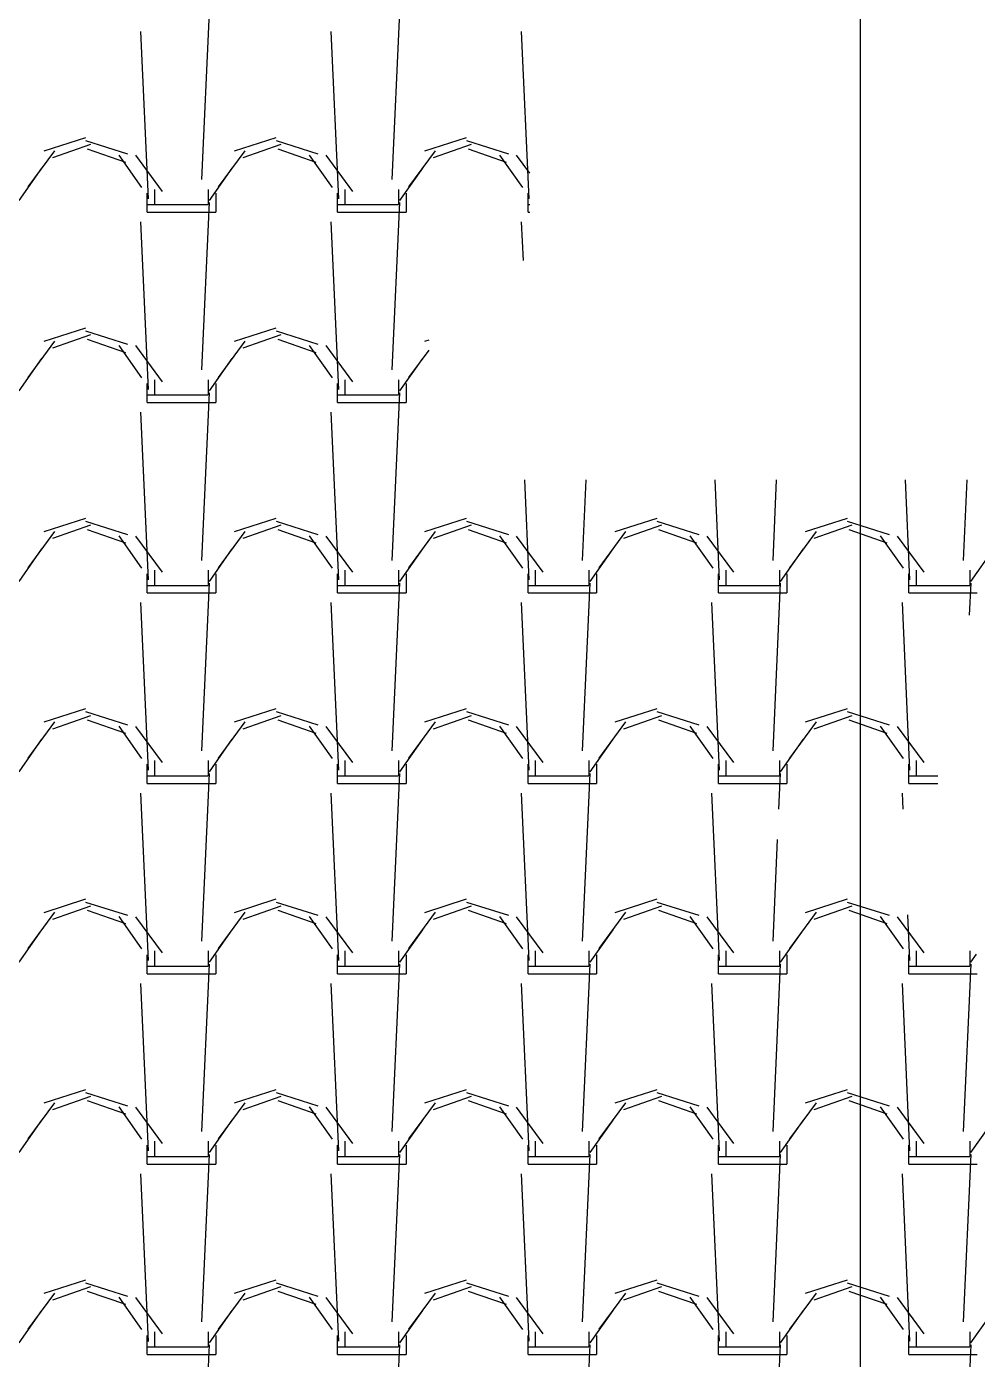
# Model space of a CAD drawing. Header units: millimetres. Extents: x 3923 to 4007, y 744 to 863.
# Drawn here: x 3932.597 to 3933.855, y 832.683 to 834.447 of the extents above; entities that cross this region are included whole.
import ezdxf

# ---------------------------------------------------------------- set-up
doc = ezdxf.new("R2010")
doc.units = ezdxf.units.MM
doc.layers.add('-HIDRO', color=8, linetype='Continuous')
doc.layers.add('AF', color=5, linetype='Continuous')

msp = doc.modelspace()

# ---------------------------------------------------------------- linework, layer by layer
at = {"layer": '-HIDRO', "linetype": 'Continuous'}
for p, q in [((3932.829, 834.2448), (3932.839, 834.4665)), ((3933.081, 834.2448), (3933.091, 834.4665)), ((3932.7583, 834.2191), (3932.7482, 834.4408)), ((3933.0103, 834.2191), (3933.0002, 834.4408)), ((3933.2623, 834.2191), (3933.2522, 834.4408)), ((3932.675, 834.3001), (3932.6196, 834.2824)), ((3932.6815, 834.2912), (3932.6311, 834.2735)), ((3932.7311, 834.2785), (3932.6756, 834.2961)), ((3932.927, 834.3001), (3932.8716, 834.2824)), ((3932.9335, 834.2912), (3932.8831, 834.2735)), ((3932.9831, 834.2785), (3932.9276, 834.2961)), ((3933.179, 834.3001), (3933.1236, 834.2824)), ((3933.1855, 834.2912), (3933.1351, 834.2735)), ((3933.2351, 834.2785), (3933.1796, 834.2961)), ((3932.6339, 834.2829), (3932.5987, 834.235)), ((3932.7282, 834.2676), (3932.6778, 834.2852)), ((3932.7497, 834.2345), (3932.7194, 834.2773)), ((3932.7769, 834.2291), (3932.7416, 834.277)), ((3932.8859, 834.2829), (3932.8507, 834.235)), ((3932.9802, 834.2676), (3932.9298, 834.2852)), ((3933.0017, 834.2345), (3932.9714, 834.2773)), ((3933.0289, 834.2291), (3932.9936, 834.277)), ((3933.1379, 834.2829), (3933.1026, 834.235)), ((3933.2322, 834.2676), (3933.1818, 834.2852)), ((3933.2537, 834.2345), (3933.2234, 834.2773)), ((3933.2631, 834.2532), (3933.2456, 834.277)), ((3932.6168, 834.2599), (3932.5866, 834.217)), ((3932.8688, 834.2599), (3932.8386, 834.217)), ((3933.1208, 834.2599), (3933.0906, 834.217)), ((3932.7567, 834.2016), (3932.7567, 834.2268)), ((3932.7668, 834.2117), (3932.7668, 834.2318)), ((3932.8374, 834.2318), (3932.8374, 834.2117)), ((3932.8474, 834.2268), (3932.8474, 834.2016)), ((3933.0087, 834.2016), (3933.0087, 834.2268)), ((3933.0188, 834.2117), (3933.0188, 834.2318)), ((3933.0894, 834.2318), (3933.0894, 834.2117)), ((3933.0994, 834.2268), (3933.0994, 834.2016)), ((3933.2607, 834.2016), (3933.2607, 834.2268)), ((3932.7567, 834.2117), (3932.7668, 834.2117)), ((3932.7668, 834.2117), (3932.8374, 834.2117)), ((3932.829, 833.9928), (3932.839, 834.2145)), ((3933.0087, 834.2117), (3933.0188, 834.2117)), ((3933.0188, 834.2117), (3933.0894, 834.2117)), ((3933.081, 833.9928), (3933.091, 834.2145)), ((3933.2607, 834.2117), (3933.2631, 834.2117)), ((3932.7583, 833.9671), (3932.7482, 834.1888)), ((3932.7567, 834.2016), (3932.7668, 834.2016)), ((3932.7668, 834.2016), (3932.8474, 834.2016)), ((3933.0103, 833.9671), (3933.0002, 834.1888)), ((3933.0087, 834.2016), (3933.0188, 834.2016)), ((3933.0188, 834.2016), (3933.0994, 834.2016)), ((3933.2545, 834.1379), (3933.2522, 834.1888)), ((3933.2607, 834.2016), (3933.2631, 834.2016)), ((3932.675, 834.0481), (3932.6196, 834.0304)), ((3932.7311, 834.0265), (3932.6756, 834.0441)), ((3932.927, 834.0481), (3932.8716, 834.0304)), ((3932.9831, 834.0265), (3932.9276, 834.0441)), ((3932.6339, 834.0309), (3932.5987, 833.983)), ((3932.6815, 834.0392), (3932.6311, 834.0215)), ((3932.7282, 834.0156), (3932.6778, 834.0332)), ((3932.8859, 834.0309), (3932.8506, 833.983)), ((3932.9335, 834.0392), (3932.8831, 834.0215)), ((3932.9802, 834.0156), (3932.9298, 834.0332)), ((3933.1292, 834.0322), (3933.1236, 834.0304)), ((3932.7497, 833.9825), (3932.7194, 834.0253)), ((3932.7769, 833.9771), (3932.7416, 834.025)), ((3933.0017, 833.9825), (3932.9714, 834.0253)), ((3933.0289, 833.9771), (3932.9936, 834.025)), ((3933.1292, 834.019), (3933.1026, 833.983)), ((3932.6168, 834.0079), (3932.5866, 833.965)), ((3932.8688, 834.0079), (3932.8386, 833.965)), ((3933.1208, 834.0079), (3933.0906, 833.965)), ((3932.7567, 833.9496), (3932.7567, 833.9748)), ((3932.7668, 833.9597), (3932.7668, 833.9798)), ((3932.8374, 833.9798), (3932.8374, 833.9597)), ((3932.8474, 833.9748), (3932.8474, 833.9496)), ((3933.0087, 833.9496), (3933.0087, 833.9748)), ((3933.0188, 833.9597), (3933.0188, 833.9798)), ((3933.0894, 833.9798), (3933.0894, 833.9597)), ((3933.0994, 833.9748), (3933.0994, 833.9496)), ((3932.7567, 833.9597), (3932.7668, 833.9597)), ((3932.7668, 833.9597), (3932.8374, 833.9597)), ((3932.829, 833.7408), (3932.839, 833.9625)), ((3933.0087, 833.9597), (3933.0188, 833.9597)), ((3933.0188, 833.9597), (3933.0894, 833.9597)), ((3933.081, 833.7408), (3933.091, 833.9625)), ((3932.7567, 833.9496), (3932.7668, 833.9496)), ((3932.7668, 833.9496), (3932.8474, 833.9496)), ((3933.0087, 833.9496), (3933.0188, 833.9496)), ((3933.0188, 833.9496), (3933.0994, 833.9496)), ((3932.7583, 833.7151), (3932.7482, 833.9368)), ((3933.0103, 833.7151), (3933.0002, 833.9368)), ((3933.2623, 833.7151), (3933.2563, 833.8474)), ((3933.333, 833.7408), (3933.3378, 833.8474)), ((3933.5143, 833.7151), (3933.5083, 833.8474)), ((3933.585, 833.7408), (3933.5898, 833.8474)), ((3933.7663, 833.7151), (3933.7603, 833.8474)), ((3933.837, 833.7408), (3933.8418, 833.8474)), ((3932.6339, 833.7789), (3932.5986, 833.731)), ((3932.675, 833.7961), (3932.6196, 833.7784)), ((3932.6815, 833.7872), (3932.6311, 833.7695)), ((3932.7311, 833.7745), (3932.6756, 833.7921)), ((3932.7282, 833.7636), (3932.6778, 833.7812)), ((3932.8859, 833.7789), (3932.8506, 833.731)), ((3932.927, 833.7961), (3932.8716, 833.7784)), ((3932.9335, 833.7872), (3932.8831, 833.7695)), ((3932.9831, 833.7745), (3932.9276, 833.7921)), ((3932.9802, 833.7636), (3932.9298, 833.7812)), ((3933.1379, 833.7789), (3933.1026, 833.731)), ((3933.179, 833.7961), (3933.1236, 833.7784)), ((3933.1855, 833.7872), (3933.1351, 833.7695)), ((3933.2351, 833.7745), (3933.1796, 833.7921)), ((3933.2322, 833.7636), (3933.1818, 833.7812)), ((3933.3899, 833.7789), (3933.3546, 833.731)), ((3933.431, 833.7961), (3933.3756, 833.7784)), ((3933.4375, 833.7872), (3933.3871, 833.7695)), ((3933.4871, 833.7745), (3933.4316, 833.7921)), ((3933.4842, 833.7636), (3933.4338, 833.7812)), ((3933.6419, 833.7789), (3933.6066, 833.731)), ((3933.683, 833.7961), (3933.6276, 833.7784)), ((3933.6895, 833.7872), (3933.6391, 833.7695)), ((3933.7391, 833.7745), (3933.6836, 833.7921)), ((3933.7362, 833.7636), (3933.6858, 833.7812)), ((3932.7497, 833.7305), (3932.7194, 833.7733)), ((3932.7769, 833.7251), (3932.7416, 833.773)), ((3933.0017, 833.7305), (3932.9714, 833.7733)), ((3933.0289, 833.7251), (3932.9936, 833.773)), ((3933.2537, 833.7305), (3933.2234, 833.7733)), ((3933.2809, 833.7251), (3933.2456, 833.773)), ((3933.5057, 833.7305), (3933.4754, 833.7733)), ((3933.5329, 833.7251), (3933.4976, 833.773)), ((3933.7577, 833.7305), (3933.7274, 833.7733)), ((3933.7849, 833.7251), (3933.7496, 833.773)), ((3932.6168, 833.7559), (3932.5866, 833.713)), ((3932.8688, 833.7559), (3932.8386, 833.713)), ((3933.1208, 833.7559), (3933.0906, 833.713)), ((3933.3728, 833.7559), (3933.3426, 833.713)), ((3933.6248, 833.7559), (3933.5946, 833.713)), ((3933.8768, 833.7559), (3933.8466, 833.713)), ((3932.7668, 833.7077), (3932.7668, 833.7278)), ((3932.8374, 833.7278), (3932.8374, 833.7077)), ((3933.0188, 833.7077), (3933.0188, 833.7278)), ((3933.0894, 833.7278), (3933.0894, 833.7077)), ((3933.2708, 833.7077), (3933.2708, 833.7278)), ((3933.3414, 833.7278), (3933.3414, 833.7077)), ((3933.5228, 833.7077), (3933.5228, 833.7278)), ((3933.5934, 833.7278), (3933.5934, 833.7077)), ((3933.7748, 833.7077), (3933.7748, 833.7278)), ((3933.8454, 833.7278), (3933.8454, 833.7077)), ((3932.7567, 833.6976), (3932.7567, 833.7228)), ((3932.829, 833.4888), (3932.839, 833.7105)), ((3932.8474, 833.7228), (3932.8474, 833.6976)), ((3933.0087, 833.6976), (3933.0087, 833.7228)), ((3933.081, 833.4888), (3933.091, 833.7105)), ((3933.0994, 833.7228), (3933.0994, 833.6976)), ((3933.2607, 833.6976), (3933.2607, 833.7228)), ((3933.333, 833.4888), (3933.343, 833.7105)), ((3933.3514, 833.7228), (3933.3514, 833.6976)), ((3933.5127, 833.6976), (3933.5127, 833.7228)), ((3933.585, 833.4888), (3933.595, 833.7105)), ((3933.6034, 833.7228), (3933.6034, 833.6976)), ((3933.7647, 833.6976), (3933.7647, 833.7228)), ((3933.8451, 833.6683), (3933.8471, 833.7105)), ((3932.7567, 833.7077), (3932.7668, 833.7077)), ((3932.7567, 833.6976), (3932.7668, 833.6976)), ((3932.7668, 833.7077), (3932.8374, 833.7077)), ((3932.7668, 833.6976), (3932.8474, 833.6976)), ((3933.0087, 833.7077), (3933.0188, 833.7077)), ((3933.0087, 833.6976), (3933.0188, 833.6976)), ((3933.0188, 833.7077), (3933.0894, 833.7077)), ((3933.0188, 833.6976), (3933.0994, 833.6976)), ((3933.2607, 833.7077), (3933.2708, 833.7077)), ((3933.2607, 833.6976), (3933.2708, 833.6976)), ((3933.2708, 833.7077), (3933.3414, 833.7077)), ((3933.2708, 833.6976), (3933.3514, 833.6976)), ((3933.5127, 833.7077), (3933.5228, 833.7077)), ((3933.5127, 833.6976), (3933.5228, 833.6976)), ((3933.5228, 833.7077), (3933.5934, 833.7077)), ((3933.5228, 833.6976), (3933.6034, 833.6976)), ((3933.7647, 833.7077), (3933.7748, 833.7077)), ((3933.7647, 833.6976), (3933.7748, 833.6976)), ((3933.7748, 833.7077), (3933.8454, 833.7077)), ((3933.7748, 833.6976), (3933.8554, 833.6976)), ((3932.7583, 833.4631), (3932.7482, 833.6848)), ((3933.0103, 833.4631), (3933.0002, 833.6848)), ((3933.2623, 833.4631), (3933.2522, 833.6848)), ((3933.5143, 833.4631), (3933.5042, 833.6848)), ((3933.7663, 833.4631), (3933.7562, 833.6848)), ((3932.675, 833.5441), (3932.6196, 833.5264)), ((3932.6815, 833.5352), (3932.6311, 833.5175)), ((3932.7311, 833.5225), (3932.6756, 833.5401)), ((3932.927, 833.5441), (3932.8716, 833.5264)), ((3932.9335, 833.5352), (3932.8831, 833.5175)), ((3932.9831, 833.5225), (3932.9276, 833.5401)), ((3933.179, 833.5441), (3933.1236, 833.5264)), ((3933.1855, 833.5352), (3933.1351, 833.5175)), ((3933.2351, 833.5225), (3933.1796, 833.5401)), ((3933.431, 833.5441), (3933.3756, 833.5264)), ((3933.4375, 833.5352), (3933.3871, 833.5175)), ((3933.4871, 833.5225), (3933.4316, 833.5401)), ((3933.683, 833.5441), (3933.6276, 833.5264)), ((3933.6895, 833.5352), (3933.6391, 833.5175)), ((3933.7391, 833.5225), (3933.6836, 833.5401)), ((3932.6339, 833.5269), (3932.5986, 833.479)), ((3932.7282, 833.5116), (3932.6778, 833.5292)), ((3932.7497, 833.4785), (3932.7194, 833.5213)), ((3932.7769, 833.4731), (3932.7416, 833.521)), ((3932.8859, 833.5269), (3932.8506, 833.479)), ((3932.9802, 833.5116), (3932.9298, 833.5292)), ((3933.0017, 833.4785), (3932.9714, 833.5213)), ((3933.0289, 833.4731), (3932.9936, 833.521)), ((3933.1379, 833.5269), (3933.1026, 833.479)), ((3933.2322, 833.5116), (3933.1818, 833.5292)), ((3933.2537, 833.4785), (3933.2234, 833.5213)), ((3933.2809, 833.4731), (3933.2456, 833.521)), ((3933.3899, 833.5269), (3933.3546, 833.479)), ((3933.4842, 833.5116), (3933.4338, 833.5292)), ((3933.5057, 833.4785), (3933.4754, 833.5213)), ((3933.5329, 833.4731), (3933.4976, 833.521)), ((3933.6419, 833.5269), (3933.6066, 833.479)), ((3933.7362, 833.5116), (3933.6858, 833.5292)), ((3933.7577, 833.4785), (3933.7274, 833.5213)), ((3933.7849, 833.4731), (3933.7496, 833.521)), ((3932.6168, 833.5039), (3932.5866, 833.461)), ((3932.8688, 833.5039), (3932.8386, 833.461)), ((3933.1208, 833.5039), (3933.0906, 833.461)), ((3933.3728, 833.5039), (3933.3426, 833.461)), ((3933.6248, 833.5039), (3933.5946, 833.461)), ((3932.7567, 833.4456), (3932.7567, 833.4708)), ((3932.7668, 833.4557), (3932.7668, 833.4758)), ((3932.8374, 833.4758), (3932.8374, 833.4557)), ((3932.8474, 833.4708), (3932.8474, 833.4456)), ((3933.0087, 833.4456), (3933.0087, 833.4708)), ((3933.0188, 833.4557), (3933.0188, 833.4758)), ((3933.0894, 833.4758), (3933.0894, 833.4557)), ((3933.0994, 833.4708), (3933.0994, 833.4456)), ((3933.2607, 833.4456), (3933.2607, 833.4708)), ((3933.2708, 833.4557), (3933.2708, 833.4758)), ((3933.3414, 833.4758), (3933.3414, 833.4557)), ((3933.3514, 833.4708), (3933.3514, 833.4456)), ((3933.5127, 833.4456), (3933.5127, 833.4708)), ((3933.5228, 833.4557), (3933.5228, 833.4758)), ((3933.5934, 833.4758), (3933.5934, 833.4557)), ((3933.6034, 833.4708), (3933.6034, 833.4456)), ((3933.7647, 833.4456), (3933.7647, 833.4708)), ((3933.7748, 833.4557), (3933.7748, 833.4758)), ((3932.7567, 833.4557), (3932.7668, 833.4557)), ((3932.7567, 833.4456), (3932.7668, 833.4456)), ((3932.7668, 833.4557), (3932.8374, 833.4557)), ((3932.7668, 833.4456), (3932.8474, 833.4456)), ((3932.829, 833.2368), (3932.839, 833.4585)), ((3933.0087, 833.4557), (3933.0188, 833.4557)), ((3933.0087, 833.4456), (3933.0188, 833.4456)), ((3933.0188, 833.4557), (3933.0894, 833.4557)), ((3933.0188, 833.4456), (3933.0994, 833.4456)), ((3933.081, 833.2368), (3933.091, 833.4585)), ((3933.2607, 833.4557), (3933.2708, 833.4557)), ((3933.2607, 833.4456), (3933.2708, 833.4456)), ((3933.2708, 833.4557), (3933.3414, 833.4557)), ((3933.2708, 833.4456), (3933.3514, 833.4456)), ((3933.333, 833.2368), (3933.343, 833.4585)), ((3933.5127, 833.4557), (3933.5228, 833.4557)), ((3933.5127, 833.4456), (3933.5228, 833.4456)), ((3933.5228, 833.4557), (3933.5934, 833.4557)), ((3933.5228, 833.4456), (3933.6034, 833.4456)), ((3933.5929, 833.4114), (3933.595, 833.4585)), ((3933.7647, 833.4557), (3933.7748, 833.4557)), ((3933.7647, 833.4456), (3933.7748, 833.4456)), ((3933.7748, 833.4557), (3933.8032, 833.4557)), ((3933.7748, 833.4456), (3933.8032, 833.4456)), ((3932.7583, 833.2111), (3932.7482, 833.4328)), ((3933.0103, 833.2111), (3933.0002, 833.4328)), ((3933.2623, 833.2111), (3933.2522, 833.4328)), ((3933.5143, 833.2111), (3933.5042, 833.4328)), ((3933.7572, 833.4114), (3933.7562, 833.4328)), ((3933.585, 833.2368), (3933.5911, 833.3711)), ((3932.675, 833.2921), (3932.6196, 833.2744)), ((3932.7311, 833.2705), (3932.6756, 833.2881)), ((3932.927, 833.2921), (3932.8716, 833.2744)), ((3932.9831, 833.2705), (3932.9276, 833.2881)), ((3933.179, 833.2921), (3933.1236, 833.2744)), ((3933.2351, 833.2705), (3933.1796, 833.2881)), ((3933.431, 833.2921), (3933.3756, 833.2744)), ((3933.4871, 833.2705), (3933.4316, 833.2881)), ((3933.683, 833.2921), (3933.6276, 833.2744)), ((3933.7391, 833.2705), (3933.6836, 833.2881)), ((3932.6339, 833.2749), (3932.5986, 833.227)), ((3932.6815, 833.2832), (3932.6311, 833.2655)), ((3932.7282, 833.2596), (3932.6778, 833.2772)), ((3932.7497, 833.2265), (3932.7194, 833.2693)), ((3932.7769, 833.2211), (3932.7416, 833.269)), ((3932.8859, 833.2749), (3932.8506, 833.227)), ((3932.9335, 833.2832), (3932.8831, 833.2655)), ((3932.9802, 833.2596), (3932.9298, 833.2772)), ((3933.0017, 833.2265), (3932.9714, 833.2693)), ((3933.0289, 833.2211), (3932.9936, 833.269)), ((3933.1379, 833.2749), (3933.1026, 833.227)), ((3933.1855, 833.2832), (3933.1351, 833.2655)), ((3933.2322, 833.2596), (3933.1818, 833.2772)), ((3933.2537, 833.2265), (3933.2234, 833.2693)), ((3933.2809, 833.2211), (3933.2456, 833.269)), ((3933.3899, 833.2749), (3933.3546, 833.227)), ((3933.4375, 833.2832), (3933.3871, 833.2655)), ((3933.4842, 833.2596), (3933.4338, 833.2772)), ((3933.5057, 833.2265), (3933.4754, 833.2693)), ((3933.5329, 833.2211), (3933.4976, 833.269)), ((3933.6419, 833.2749), (3933.6066, 833.227)), ((3933.6895, 833.2832), (3933.6391, 833.2655)), ((3933.7362, 833.2596), (3933.6858, 833.2772)), ((3933.7577, 833.2265), (3933.7274, 833.2693)), ((3933.7849, 833.2211), (3933.7496, 833.269)), ((3933.7663, 833.2111), (3933.7635, 833.2715)), ((3932.6168, 833.2519), (3932.5866, 833.209)), ((3932.8688, 833.2519), (3932.8386, 833.209)), ((3933.1208, 833.2519), (3933.0906, 833.209)), ((3933.3728, 833.2519), (3933.3426, 833.209)), ((3933.6249, 833.2519), (3933.5946, 833.209)), ((3932.7567, 833.1936), (3932.7567, 833.2188)), ((3932.7668, 833.2037), (3932.7668, 833.2238)), ((3932.8374, 833.2238), (3932.8374, 833.2037)), ((3932.8474, 833.2188), (3932.8474, 833.1936)), ((3933.0087, 833.1936), (3933.0087, 833.2188)), ((3933.0188, 833.2037), (3933.0188, 833.2238)), ((3933.0894, 833.2238), (3933.0894, 833.2037)), ((3933.0994, 833.2188), (3933.0994, 833.1936)), ((3933.2607, 833.1936), (3933.2607, 833.2188)), ((3933.2708, 833.2037), (3933.2708, 833.2238)), ((3933.3414, 833.2238), (3933.3414, 833.2037)), ((3933.3514, 833.2188), (3933.3514, 833.1936)), ((3933.5127, 833.1936), (3933.5127, 833.2188)), ((3933.5228, 833.2037), (3933.5228, 833.2238)), ((3933.5934, 833.2238), (3933.5934, 833.2037)), ((3933.6034, 833.2188), (3933.6034, 833.1936)), ((3933.7647, 833.1936), (3933.7647, 833.2188)), ((3933.7748, 833.2037), (3933.7748, 833.2238)), ((3933.8454, 833.2238), (3933.8454, 833.2037)), ((3933.8539, 833.2193), (3933.8466, 833.209)), ((3932.7567, 833.2037), (3932.7668, 833.2037)), ((3932.7668, 833.2037), (3932.8374, 833.2037)), ((3932.829, 832.9848), (3932.839, 833.2065)), ((3933.0087, 833.2037), (3933.0188, 833.2037)), ((3933.0188, 833.2037), (3933.0894, 833.2037)), ((3933.081, 832.9848), (3933.091, 833.2065)), ((3933.2607, 833.2037), (3933.2708, 833.2037)), ((3933.2708, 833.2037), (3933.3414, 833.2037)), ((3933.333, 832.9848), (3933.343, 833.2065)), ((3933.5127, 833.2037), (3933.5228, 833.2037)), ((3933.5228, 833.2037), (3933.5934, 833.2037)), ((3933.585, 832.9848), (3933.595, 833.2065)), ((3933.7647, 833.2037), (3933.7748, 833.2037)), ((3933.7748, 833.2037), (3933.8454, 833.2037)), ((3933.837, 832.9848), (3933.8471, 833.2065)), ((3932.7583, 832.959), (3932.7482, 833.1808)), ((3932.7567, 833.1936), (3932.7668, 833.1936)), ((3932.7668, 833.1936), (3932.8474, 833.1936)), ((3933.0103, 832.9591), (3933.0002, 833.1808)), ((3933.0087, 833.1936), (3933.0188, 833.1936)), ((3933.0188, 833.1936), (3933.0994, 833.1936)), ((3933.2623, 832.9591), (3933.2522, 833.1808)), ((3933.2607, 833.1936), (3933.2708, 833.1936)), ((3933.2708, 833.1936), (3933.3514, 833.1936)), ((3933.5143, 832.9591), (3933.5042, 833.1808)), ((3933.5127, 833.1936), (3933.5228, 833.1936)), ((3933.5228, 833.1936), (3933.6034, 833.1936)), ((3933.7663, 832.9591), (3933.7562, 833.1808)), ((3933.7647, 833.1936), (3933.7748, 833.1936)), ((3933.7748, 833.1936), (3933.8554, 833.1936)), ((3932.675, 833.0401), (3932.6196, 833.0224)), ((3932.927, 833.0401), (3932.8716, 833.0224)), ((3933.179, 833.0401), (3933.1236, 833.0224)), ((3933.431, 833.0401), (3933.3756, 833.0224)), ((3933.683, 833.0401), (3933.6276, 833.0224)), ((3932.6339, 833.0229), (3932.5986, 832.975)), ((3932.6815, 833.0312), (3932.6311, 833.0135)), ((3932.7311, 833.0185), (3932.6756, 833.0361)), ((3932.7282, 833.0076), (3932.6778, 833.0252)), ((3932.8859, 833.0229), (3932.8506, 832.975)), ((3932.9335, 833.0312), (3932.8831, 833.0135)), ((3932.9831, 833.0185), (3932.9276, 833.0361)), ((3932.9802, 833.0076), (3932.9298, 833.0252)), ((3933.1379, 833.0229), (3933.1026, 832.975)), ((3933.1855, 833.0312), (3933.1351, 833.0135)), ((3933.2351, 833.0185), (3933.1796, 833.0361)), ((3933.2322, 833.0076), (3933.1818, 833.0252)), ((3933.3899, 833.0229), (3933.3546, 832.975)), ((3933.4375, 833.0312), (3933.3871, 833.0135)), ((3933.4871, 833.0185), (3933.4316, 833.0361)), ((3933.4842, 833.0076), (3933.4338, 833.0252)), ((3933.6419, 833.0229), (3933.6066, 832.975)), ((3933.6895, 833.0312), (3933.6391, 833.0135)), ((3933.7391, 833.0185), (3933.6836, 833.0361)), ((3933.7362, 833.0076), (3933.6858, 833.0252)), ((3932.7497, 832.9745), (3932.7194, 833.0173)), ((3932.7769, 832.9691), (3932.7416, 833.017)), ((3933.0017, 832.9745), (3932.9714, 833.0173)), ((3933.0289, 832.9691), (3932.9936, 833.017)), ((3933.2537, 832.9745), (3933.2234, 833.0173)), ((3933.2809, 832.9691), (3933.2456, 833.017)), ((3933.5057, 832.9745), (3933.4754, 833.0173)), ((3933.5329, 832.9691), (3933.4976, 833.017)), ((3933.7577, 832.9745), (3933.7274, 833.0173)), ((3933.7849, 832.9691), (3933.7496, 833.017)), ((3932.6168, 832.9999), (3932.5866, 832.957)), ((3932.8688, 832.9999), (3932.8386, 832.957)), ((3933.1208, 832.9999), (3933.0906, 832.957)), ((3933.3729, 832.9999), (3933.3426, 832.957)), ((3933.6249, 832.9999), (3933.5946, 832.957)), ((3933.8769, 832.9999), (3933.8466, 832.957)), ((3932.7668, 832.9517), (3932.7668, 832.9718)), ((3932.8374, 832.9718), (3932.8374, 832.9517)), ((3933.0188, 832.9517), (3933.0188, 832.9718)), ((3933.0894, 832.9718), (3933.0894, 832.9517)), ((3933.2708, 832.9517), (3933.2708, 832.9718)), ((3933.3414, 832.9718), (3933.3414, 832.9517)), ((3933.5228, 832.9517), (3933.5228, 832.9718)), ((3933.5934, 832.9718), (3933.5934, 832.9517)), ((3933.7748, 832.9517), (3933.7748, 832.9718)), ((3933.8454, 832.9718), (3933.8454, 832.9517)), ((3932.7567, 832.9416), (3932.7567, 832.9668)), ((3932.7567, 832.9517), (3932.7668, 832.9517)), ((3932.7668, 832.9517), (3932.8374, 832.9517)), ((3932.829, 832.7328), (3932.839, 832.9545)), ((3932.8474, 832.9668), (3932.8474, 832.9416)), ((3933.0087, 832.9416), (3933.0087, 832.9668)), ((3933.0087, 832.9517), (3933.0188, 832.9517)), ((3933.0188, 832.9517), (3933.0894, 832.9517)), ((3933.081, 832.7328), (3933.091, 832.9545)), ((3933.0994, 832.9668), (3933.0994, 832.9416)), ((3933.2607, 832.9416), (3933.2607, 832.9668)), ((3933.2607, 832.9517), (3933.2708, 832.9517)), ((3933.2708, 832.9517), (3933.3414, 832.9517)), ((3933.333, 832.7328), (3933.343, 832.9545)), ((3933.3514, 832.9668), (3933.3514, 832.9416)), ((3933.5127, 832.9416), (3933.5127, 832.9668)), ((3933.5127, 832.9517), (3933.5228, 832.9517)), ((3933.5228, 832.9517), (3933.5934, 832.9517)), ((3933.585, 832.7328), (3933.595, 832.9545)), ((3933.6034, 832.9668), (3933.6034, 832.9416)), ((3933.7647, 832.9416), (3933.7647, 832.9668)), ((3933.7647, 832.9517), (3933.7748, 832.9517)), ((3933.7748, 832.9517), (3933.8454, 832.9517)), ((3933.837, 832.7328), (3933.8471, 832.9545)), ((3932.7567, 832.9416), (3932.7668, 832.9416)), ((3932.7668, 832.9416), (3932.8474, 832.9416)), ((3933.0087, 832.9416), (3933.0188, 832.9416)), ((3933.0188, 832.9416), (3933.0994, 832.9416)), ((3933.2607, 832.9416), (3933.2708, 832.9416)), ((3933.2708, 832.9416), (3933.3514, 832.9416)), ((3933.5127, 832.9416), (3933.5228, 832.9416)), ((3933.5228, 832.9416), (3933.6034, 832.9416)), ((3933.7647, 832.9416), (3933.7748, 832.9416)), ((3933.7748, 832.9416), (3933.8554, 832.9416)), ((3932.7583, 832.707), (3932.7482, 832.9288)), ((3933.0103, 832.7071), (3933.0002, 832.9288)), ((3933.2623, 832.7071), (3933.2522, 832.9288)), ((3933.5143, 832.7071), (3933.5042, 832.9288)), ((3933.7663, 832.7071), (3933.7562, 832.9288)), ((3932.675, 832.7881), (3932.6196, 832.7704)), ((3932.6815, 832.7792), (3932.6311, 832.7615)), ((3932.7311, 832.7665), (3932.6756, 832.7841)), ((3932.927, 832.7881), (3932.8716, 832.7704)), ((3932.9335, 832.7792), (3932.8831, 832.7615)), ((3932.9831, 832.7665), (3932.9276, 832.7841)), ((3933.179, 832.7881), (3933.1236, 832.7704)), ((3933.1855, 832.7792), (3933.1351, 832.7615)), ((3933.2351, 832.7665), (3933.1796, 832.7841)), ((3933.431, 832.7881), (3933.3756, 832.7704)), ((3933.4375, 832.7792), (3933.3871, 832.7615)), ((3933.4871, 832.7665), (3933.4316, 832.7841)), ((3933.683, 832.7881), (3933.6276, 832.7704)), ((3933.6895, 832.7792), (3933.6391, 832.7615)), ((3933.7391, 832.7665), (3933.6836, 832.7841)), ((3932.6339, 832.7709), (3932.5986, 832.723)), ((3932.7282, 832.7556), (3932.6778, 832.7732)), ((3932.7497, 832.7225), (3932.7194, 832.7653)), ((3932.7769, 832.7171), (3932.7416, 832.765)), ((3932.8859, 832.7709), (3932.8506, 832.723)), ((3932.9802, 832.7556), (3932.9298, 832.7732)), ((3933.0017, 832.7225), (3932.9714, 832.7653)), ((3933.0289, 832.7171), (3932.9936, 832.765)), ((3933.1379, 832.7709), (3933.1026, 832.723)), ((3933.2322, 832.7556), (3933.1818, 832.7732)), ((3933.2537, 832.7225), (3933.2234, 832.7653)), ((3933.2809, 832.7171), (3933.2456, 832.765)), ((3933.3899, 832.7709), (3933.3546, 832.723)), ((3933.4842, 832.7556), (3933.4338, 832.7732)), ((3933.5057, 832.7225), (3933.4754, 832.7653)), ((3933.5329, 832.7171), (3933.4976, 832.765)), ((3933.6419, 832.7709), (3933.6066, 832.723)), ((3933.7362, 832.7556), (3933.6858, 832.7732)), ((3933.7577, 832.7225), (3933.7274, 832.7653)), ((3933.7849, 832.7171), (3933.7496, 832.765)), ((3932.6168, 832.7479), (3932.5866, 832.705)), ((3932.8688, 832.7479), (3932.8386, 832.705)), ((3933.1208, 832.7479), (3933.0906, 832.705)), ((3933.3729, 832.7479), (3933.3426, 832.705)), ((3933.6249, 832.7479), (3933.5946, 832.705)), ((3933.8769, 832.7479), (3933.8466, 832.705)), ((3932.7567, 832.6896), (3932.7567, 832.7148)), ((3932.7668, 832.6997), (3932.7668, 832.7198)), ((3932.8374, 832.7198), (3932.8374, 832.6997)), ((3932.8474, 832.7148), (3932.8474, 832.6896)), ((3933.0087, 832.6896), (3933.0087, 832.7148)), ((3933.0188, 832.6997), (3933.0188, 832.7198)), ((3933.0894, 832.7198), (3933.0894, 832.6997)), ((3933.0994, 832.7148), (3933.0994, 832.6896)), ((3933.2607, 832.6896), (3933.2607, 832.7148)), ((3933.2708, 832.6997), (3933.2708, 832.7198)), ((3933.3414, 832.7198), (3933.3414, 832.6997)), ((3933.3514, 832.7148), (3933.3514, 832.6896)), ((3933.5127, 832.6896), (3933.5127, 832.7148)), ((3933.5228, 832.6997), (3933.5228, 832.7198)), ((3933.5934, 832.7198), (3933.5934, 832.6997)), ((3933.6034, 832.7148), (3933.6034, 832.6896)), ((3933.7647, 832.6896), (3933.7647, 832.7148)), ((3933.7748, 832.6997), (3933.7748, 832.7198)), ((3933.8454, 832.7198), (3933.8454, 832.6997)), ((3932.7567, 832.6997), (3932.7668, 832.6997)), ((3932.7567, 832.6896), (3932.7668, 832.6896)), ((3932.7668, 832.6997), (3932.8374, 832.6997)), ((3932.7668, 832.6896), (3932.8474, 832.6896)), ((3932.829, 832.4808), (3932.839, 832.7025)), ((3933.0087, 832.6997), (3933.0188, 832.6997)), ((3933.0087, 832.6896), (3933.0188, 832.6896)), ((3933.0188, 832.6997), (3933.0894, 832.6997)), ((3933.0188, 832.6896), (3933.0994, 832.6896)), ((3933.081, 832.4808), (3933.091, 832.7025)), ((3933.2607, 832.6997), (3933.2708, 832.6997)), ((3933.2607, 832.6896), (3933.2708, 832.6896)), ((3933.2708, 832.6997), (3933.3414, 832.6997)), ((3933.2708, 832.6896), (3933.3514, 832.6896)), ((3933.333, 832.4808), (3933.343, 832.7025)), ((3933.5127, 832.6997), (3933.5228, 832.6997)), ((3933.5127, 832.6896), (3933.5228, 832.6896)), ((3933.5228, 832.6997), (3933.5934, 832.6997)), ((3933.5228, 832.6896), (3933.6034, 832.6896)), ((3933.585, 832.4808), (3933.595, 832.7025)), ((3933.7647, 832.6997), (3933.7748, 832.6997)), ((3933.7647, 832.6896), (3933.7748, 832.6896)), ((3933.7748, 832.6997), (3933.8454, 832.6997)), ((3933.7748, 832.6896), (3933.8554, 832.6896)), ((3933.837, 832.4808), (3933.8471, 832.7025))]:
    msp.add_line(p, q, dxfattribs=at)
at = {"layer": 'AF'}
msp.add_line((3933.7009, 826.4498), (3933.7009, 847.825), dxfattribs=at)

doc.saveas('drawing.dxf')
